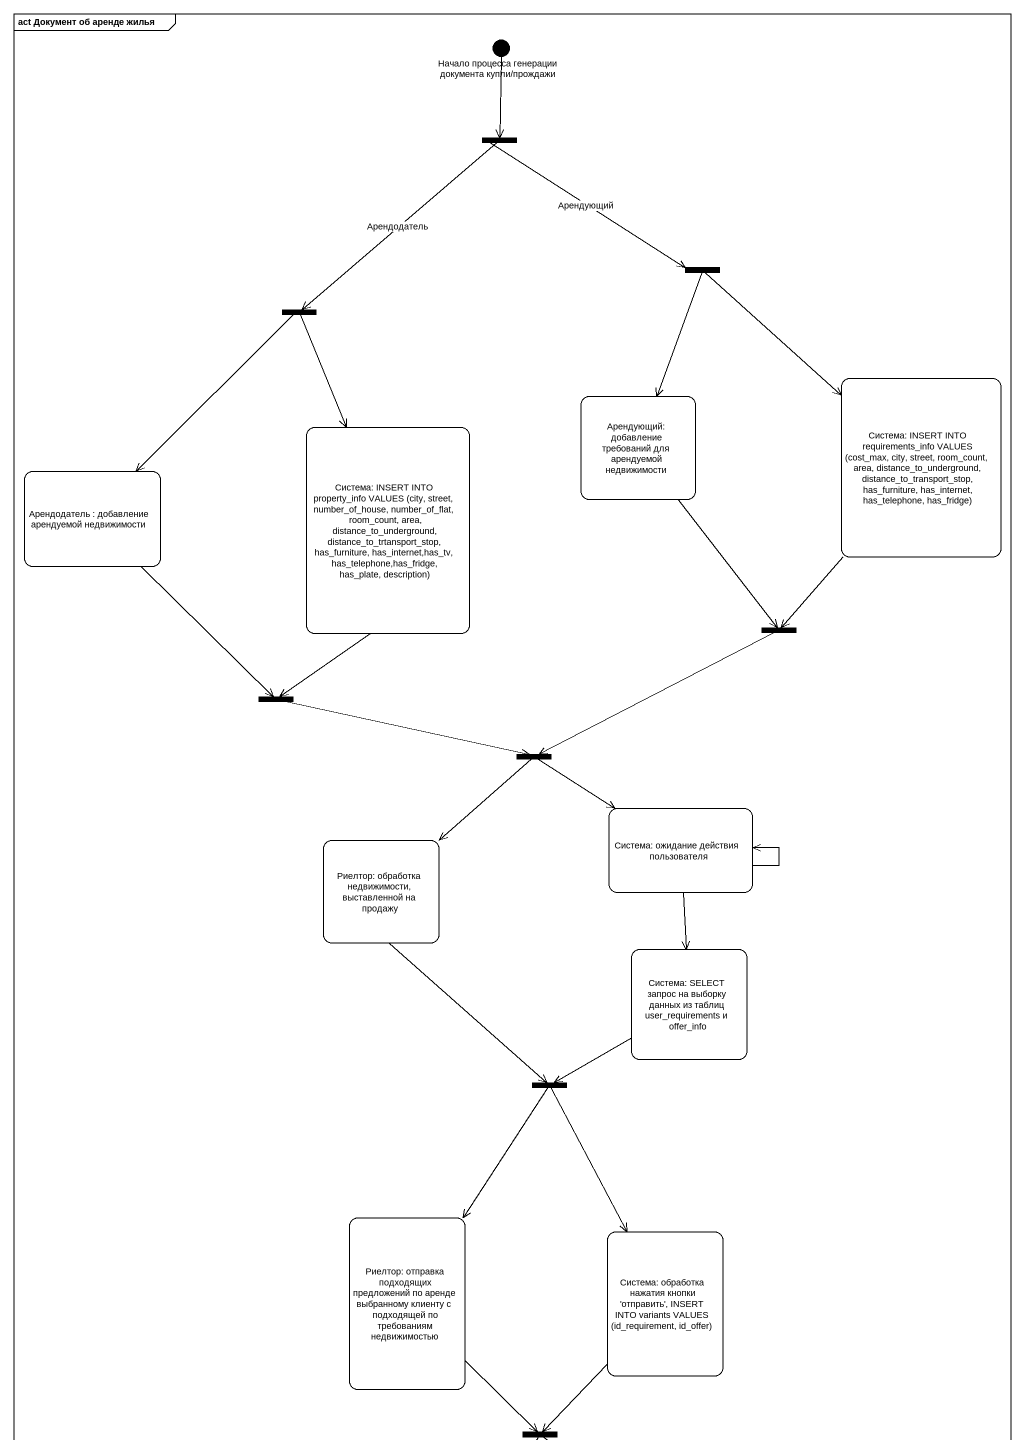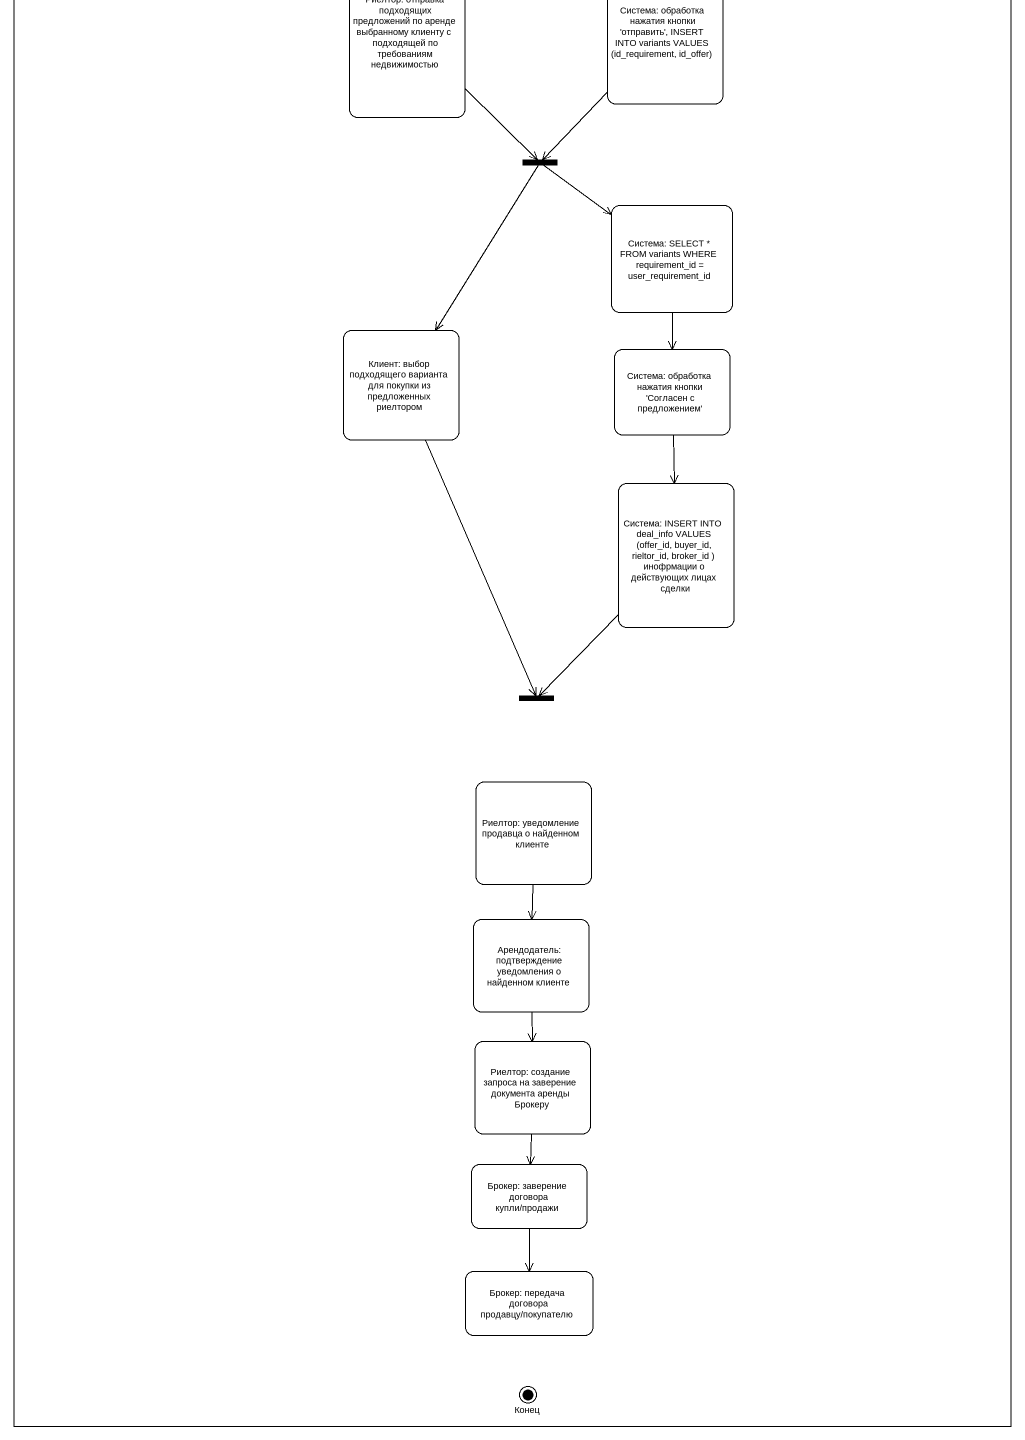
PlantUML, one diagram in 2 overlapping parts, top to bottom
@startuml
mainframe act Документ об аренде жилья
hide empty description
state "Начало процесса генерации документа купли/прождажи" as Начало_процесса_генерации <<start>>
state fork1 <<fork>>
state fork2 <<fork>>
state fork3 <<fork>>
state "Арендующий: добавление требований для арендуемой недвижимости" as Арендующий_добавление
state "Система: INSERT INTO requirements_info VALUES (cost_max, city, street, room_count, area, distance_to_underground, distance_to_transport_stop, has_furniture, has_internet, has_telephone, has_fridge)" as Система_INSERT_INTO
state "Система: INSERT INTO property_info VALUES (city, street, number_of_house, number_of_flat, room_count, area, distance_to_underground, distance_to_trtansport_stop, has_furniture, has_internet,has_tv, has_telephone,has_fridge, has_plate, description)" as Система_INSERT_INTO_2
state "Арендодатель : добавление арендуемой недвижимости" as Арендодатель_добавление
state fork4 <<join>>
state fork5 <<join>>
state fork6 <<fork>>
state "Система: ожидание действия пользователя" as Система_ожидание_действия
state "Риелтор: обработка недвижимости, выставленной на продажу" as Риелтор_обработка
state "Система: SELECT запрос на выборку данных из таблиц user_requirements и offer_info" as Система_SELECT_запрос_на
state fork7 <<fork>>
state "Риелтор: отправка подходящих предложений по аренде выбранному клиенту с подходящей по требованиям недвижимостью" as Риелтор_отправка_подходящих
state "Система: обработка нажатия кнопки 'отправить', INSERT INTO variants VALUES (id_requirement, id_offer)" as Система_обработка_нажатия
state fork8 <<fork>>
state "Система: SELECT * FROM variants WHERE requirement_id = user_requirement_id" as Система_SELECT_FROM
state "Клиент: выбор подходящего варианта для покупки из предложенных риелтором" as Клиент_выбор_подходящего
state "Система: обработка нажатия кнопки 'Согласен с предложением'" as Система_обработка_нажатия_2
state "Система: INSERT INTO deal_info VALUES (offer_id, buyer_id, rieltor_id, broker_id ) инофрмации о действующих лицах сделки" as Система_INSERT_INTO_deal
state fork9 <<join>>
state "Риелтор: уведомление продавца о найденном клиенте" as Риелтор_уведомление
state "Арендодатель: подтверждение уведомления о найденном клиенте" as Арендодатель_подтверждение
state "Риелтор: создание запроса на заверение документа аренды Брокеру" as Риелтор_создание_запроса_на
state "Брокер: заверение договора купли/продажи" as Брокер_заверение_договора
state "Брокер: передача договора продавцу/покупателю" as Брокер_передача_договора
state Конец <<end>>
Начало_процесса_генерации --> fork1
fork1 --> fork2 : Арендующий
fork1 --> fork3 : Арендодатель
fork2 --> Арендующий_добавление
fork2 --> Система_INSERT_INTO
fork3 --> Система_INSERT_INTO_2
fork3 --> Арендодатель_добавление
Арендующий_добавление --> fork4
Система_INSERT_INTO --> fork4
Система_INSERT_INTO_2 --> fork5
Арендодатель_добавление --> fork5
fork4 -left-> fork6
fork5 -right-> fork6
fork6 --> Система_ожидание_действия
fork6 --> Риелтор_обработка
Система_ожидание_действия --> Система_ожидание_действия
Система_ожидание_действия --> Система_SELECT_запрос_на
Риелтор_обработка --> fork7
Система_SELECT_запрос_на -left-> fork7
fork7 --> Риелтор_отправка_подходящих
fork7 --> Система_обработка_нажатия
Риелтор_отправка_подходящих --> fork8
Система_обработка_нажатия --> fork8
fork8 --> Система_SELECT_FROM
fork8 --> Клиент_выбор_подходящего
Система_SELECT_FROM --> Система_обработка_нажатия_2
Клиент_выбор_подходящего --> fork9
Система_обработка_нажатия_2 --> Система_INSERT_INTO_deal
Система_INSERT_INTO_deal --> fork9
Риелтор_уведомление --> Арендодатель_подтверждение
Арендодатель_подтверждение --> Риелтор_создание_запроса_на
Риелтор_создание_запроса_на --> Брокер_заверение_договора
Брокер_заверение_договора --> Брокер_передача_договора
@enduml
